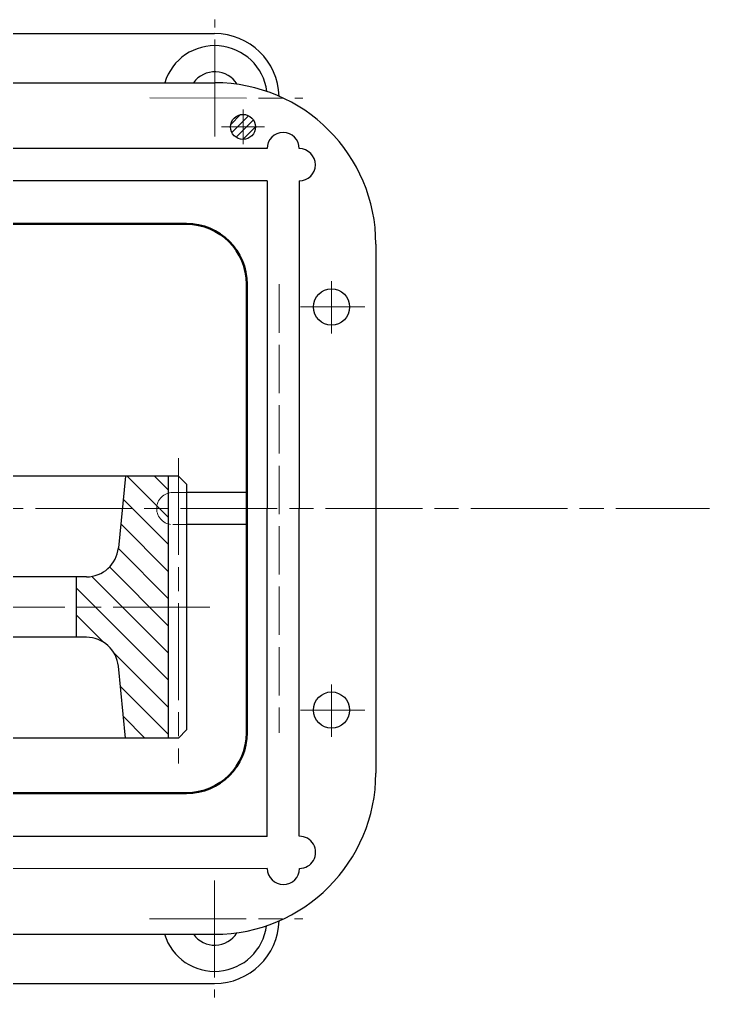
# Model space of a CAD drawing. Extents: x -500 to 7960, y -6170 to 1582.
# Drawn here: x 4935.2 to 5106.3, y 1152.9 to 1395.5 of the extents above; entities that cross this region are included whole.
import ezdxf

# ---------------------------------------------------------------- set-up
doc = ezdxf.new("R2010")
doc.units = 0
doc.linetypes.add('ACAD_ISO02W100', pattern=[15, 12, -3])
doc.linetypes.add('ACAD_ISO08W100', pattern=[36, 24, -3, 6, -3])
for name, color, linetype, lineweight in [('zhongxin', 1, 'ACAD_ISO08W100', 9), ('加粗实线受力图', 7, 'CONTINUOUS', 50), ('粗实线', 7, 'CONTINUOUS', 25), ('细实线 波浪线', 3, 'CONTINUOUS', 9), ('虚线', 2, 'ACAD_ISO02W100', 9)]:
    doc.layers.add(name, color=color, linetype=linetype, lineweight=lineweight)

msp = doc.modelspace()

# ---------------------------------------------------------------- hatches: boundary and pattern name
at = {"layer": '细实线 波浪线'}
h = msp.add_hatch(dxfattribs=at)
h.set_pattern_fill('ANSI31', color=256, scale=0.5)
h.set_pattern_definition([(45, (3230.7456, 1253.7626), (-1.122532, 1.122532), [])])
h.paths.add_polyline_path([(4990.638, 1371.946, 0.4162333), (4987.517, 1368.846), (4990.638, 1368.846)])
h.paths.add_polyline_path([(4990.638, 1371.946), (4990.638, 1368.846), (4993.717, 1368.846, 0.4121967)])
h.paths.add_polyline_path([(4993.717, 1368.846), (4990.638, 1368.846), (4990.638, 1365.746, 0.4121967)])
h.paths.add_polyline_path([(4990.638, 1368.846), (4987.517, 1368.846, 0.4162333), (4990.638, 1365.746)])
h = msp.add_hatch(dxfattribs=at)
h.set_pattern_fill('ANSI31', color=256, scale=1.5, angle=-90)
h.set_pattern_definition([(315, (2772.2984, 1101.0176), (3.367596, 3.367596), [])])
h.paths.add_polyline_path([(4959.717, 1235.009), (4961.496, 1217.213), (4972.08, 1217.213), (4972.08, 1282.213), (4961.496, 1282.213), (4959.717, 1264.417, -0.3853136), (4951.757, 1257.213), (4949.196, 1257.213), (4949.196, 1242.213), (4951.757, 1242.213, -0.3853136)])
h.paths.add_polyline_path([(4882.58, 1219.213), (4884.58, 1217.213), (4899.896, 1217.213), (4901.676, 1235.009, -0.3853136), (4909.636, 1242.213), (4912.196, 1242.213), (4912.196, 1257.213), (4909.636, 1257.213, -0.3853136), (4901.676, 1264.417), (4899.896, 1282.213), (4884.58, 1282.213), (4882.58, 1280.213)])
h.paths.add_polyline_path([(4797.357, 1257.213), (4794.796, 1257.213), (4794.796, 1242.213), (4797.357, 1242.213, -0.3853136), (4805.317, 1235.009), (4807.096, 1217.213), (4822.58, 1217.213), (4824.58, 1219.213), (4824.58, 1280.213), (4822.58, 1282.213), (4807.096, 1282.213), (4805.317, 1264.417, -0.3853136)])
h.paths.add_polyline_path([(4755.236, 1242.213), (4757.796, 1242.213), (4757.796, 1257.213), (4755.236, 1257.213, -0.3853136), (4747.276, 1264.417), (4745.496, 1282.213), (4734.913, 1282.213), (4734.913, 1217.213), (4745.496, 1217.213), (4747.276, 1235.009, -0.3853136)])

# ---------------------------------------------------------------- linework, layer by layer
at = {"layer": 'zhongxin'}
for p, q in [((4983.628, 1366.498), (4983.643, 1395.476)), ((4967.485, 1376.017), (5005.478, 1375.997)), ((4990.638, 1373.179), (4990.638, 1364.558)), ((4985.299, 1368.846), (4995.977, 1368.846)), ((5012.58, 1317.552), (5012.58, 1330.541)), ((5004.896, 1324.161), (5020.848, 1324.161)), ((4974.58, 1286.64), (4974.58, 1210.908)), ((4327.116, 1274.161), (5106.339, 1274.161)), ((4982.414, 1249.713), (4661.357, 1249.713)), ((5012.58, 1217.552), (5012.58, 1230.541)), ((5004.896, 1224.161), (5020.848, 1224.161)), ((4983.58, 1181.835), (4983.58, 1152.857)), ((4967.432, 1172.325), (5005.425, 1172.325))]:
    msp.add_line(p, q, dxfattribs=at)
at = {"layer": '加粗实线受力图'}
for p, q in [((4907.503, 1344.789), (4976.58, 1344.789)), ((4991.58, 1329.789), (4991.58, 1218.525)), ((4898.882, 1203.525), (4976.58, 1203.525))]:
    msp.add_line(p, q, dxfattribs=at)
for centre, start, end in [((4976.58, 1329.789), 0, 90), ((4976.58, 1218.525), 270, 0)]:
    msp.add_arc(centre, 15, start, end, dxfattribs=at)
at = {"layer": '粗实线'}
for p, q in [((4923.413, 1391.989), (4983.58, 1391.989)), ((4928.413, 1379.789), (4983.58, 1379.789)), ((4996.58, 1363.452), (4909.413, 1363.452)), ((4996.58, 1355.452), (4903.413, 1355.452)), ((4996.58, 1355.452), (4996.58, 1274.161)), ((5004.58, 1355.452), (5004.58, 1274.161)), ((5023.58, 1339.789), (5023.58, 1208.523)), ((4974.58, 1282.213), (4822.58, 1282.213)), ((4961.496, 1282.213), (4959.717, 1264.417)), ((4972.08, 1282.213), (4972.08, 1217.213)), ((4974.58, 1282.213), (4976.58, 1280.213)), ((4976.58, 1280.213), (4976.58, 1219.213)), ((4991.58, 1278.161), (4976.58, 1278.161)), ((4996.588, 1192.758), (4996.58, 1274.15)), ((5004.588, 1192.857), (5004.58, 1274.151)), ((4991.58, 1270.161), (4976.58, 1270.161)), ((4951.757, 1257.213), (4909.636, 1257.213)), ((4949.196, 1257.213), (4949.196, 1242.213)), ((4951.757, 1242.213), (4909.636, 1242.213)), ((4961.496, 1217.213), (4959.717, 1235.009)), ((4976.58, 1219.213), (4974.58, 1217.213)), ((4974.58, 1217.213), (4880.913, 1217.213)), ((4996.588, 1192.758), (4903.42, 1192.749)), ((4996.64, 1184.852), (4909.413, 1184.793)), ((4928.413, 1168.525), (4983.58, 1168.525)), ((4923.413, 1156.325), (4983.58, 1156.325))]:
    msp.add_line(p, q, dxfattribs=at)
for centre, radius in [((4990.617, 1368.846), 3.1), ((5012.58, 1324.161), 4.5), ((5012.58, 1224.161), 4.5)]:
    msp.add_circle(centre, radius, dxfattribs=at)
for centre, radius, start, end in [((4983.58, 1375.989), 16, 1.66015, 90), ((4983.633, 1376.009), 13, 7.32953, 162.97402), ((4983.633, 1376.009), 6.5, 31.67349, 144.19437), ((4983.58, 1339.789), 40, 0, 90), ((5000.58, 1363.452), 4, 0, 180), ((5004.58, 1359.452), 4, 270, 90), ((4951.757, 1265.213), 8, 270, 354.28941), ((4951.757, 1234.213), 8, 5.71059, 90), ((4983.58, 1208.525), 40, 270, 0), ((5004.637, 1188.858), 4, 270.03867, 90.71014), ((5000.64, 1184.855), 4, 180.03867, 0.03867), ((4983.58, 1172.325), 16, 270, 358.33985), ((4983.58, 1172.325), 13, 196.99616, 352.64066), ((4983.58, 1172.325), 6.5, 215.77582, 328.2967)]:
    msp.add_arc(centre, radius, start, end, dxfattribs=at)
at = {"layer": '虚线'}
for p, q in [((4999.58, 1329.789), (4999.58, 1218.525)), ((4973.2, 1278.161), (4976.58, 1278.161)), ((4973.2, 1270.161), (4976.58, 1270.161))]:
    msp.add_line(p, q, dxfattribs=at)
msp.add_arc((4973.2, 1274.161), 4, 90, 270, dxfattribs=at)

doc.saveas('drawing.dxf')
